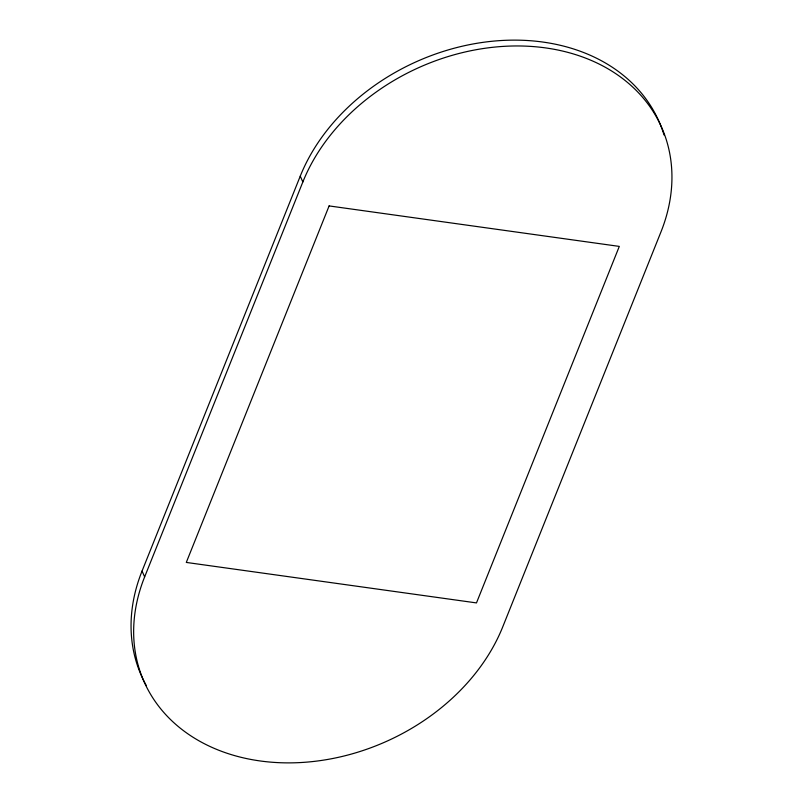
<?xml version="1.0" encoding="UTF-8"?>
<svg xmlns="http://www.w3.org/2000/svg" width="803" height="803" viewBox="0 0 803 803"><rect width="100%" height="100%" fill="white"/><g stroke="black" fill="none" stroke-linecap="round" stroke-linejoin="round"><path stroke-width="1.2" d="M146.337 685.611A196.574 152.982 -24 0 1 142.051 571.053L300.252 176.148A196.574 152.982 -24 0 1 489.238 41.565A196.574 152.982 -24 0 1 664.031 134.984M144.65 576.885L302.841 181.98A196.574 152.982 -24 0 1 545.618 47.909A196.574 152.982 -24 0 1 660.949 231.947L502.748 626.852A196.574 152.982 -24 0 1 259.981 760.933A196.574 152.982 -24 0 1 144.65 576.885L142.051 571.053M300.252 176.148L302.841 181.98M329.11 205.919L186.296 562.431L476.48 602.912L619.304 246.401L329.11 205.919"/></g></svg>
